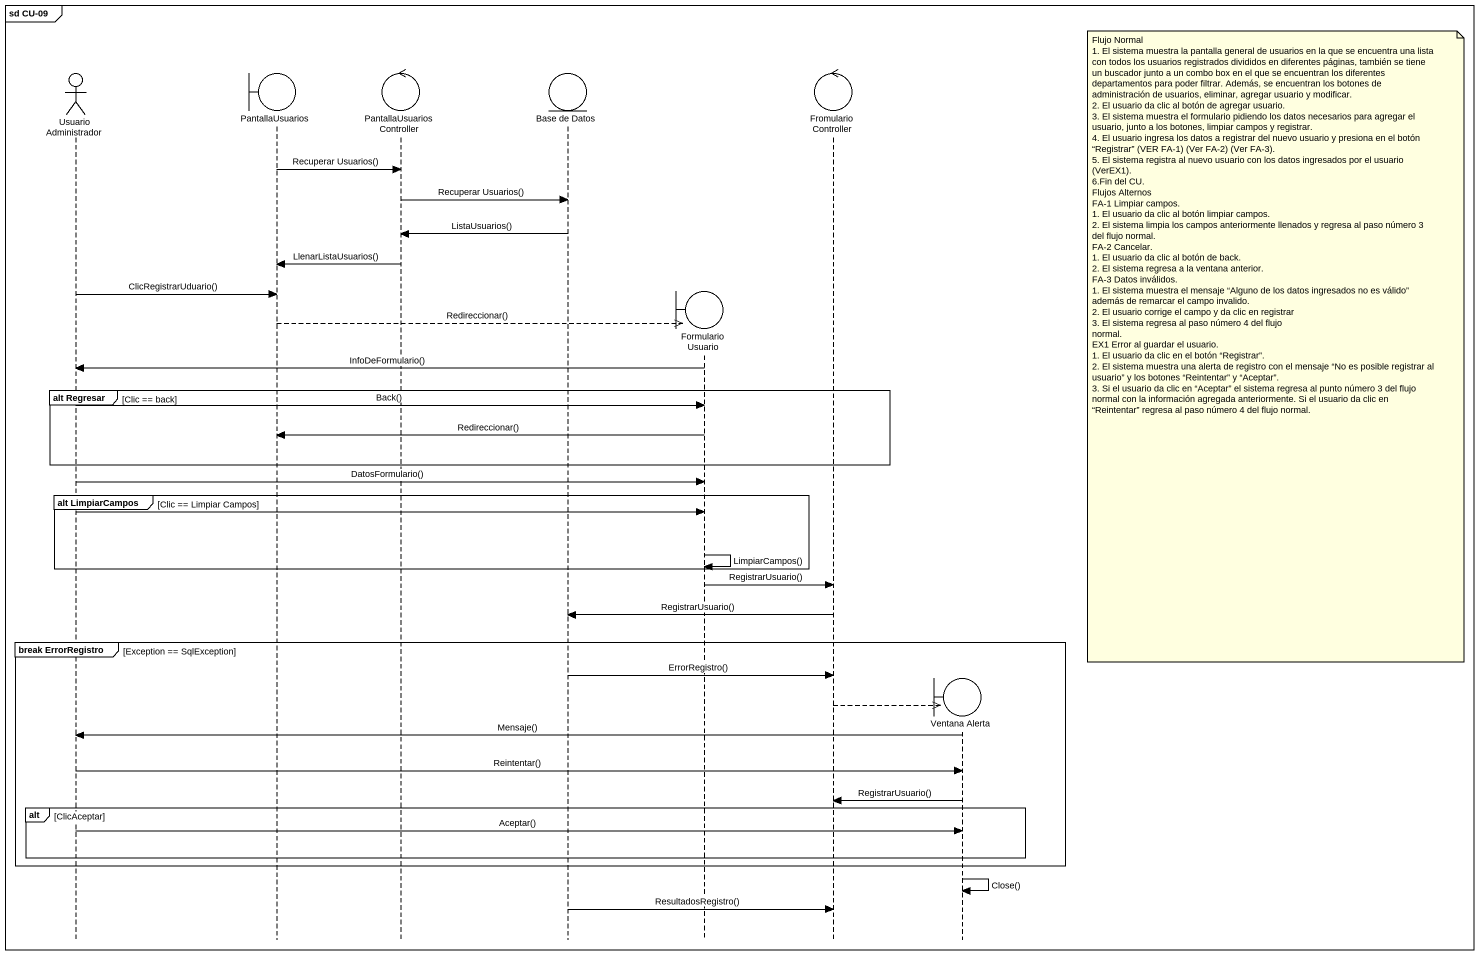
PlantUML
@startuml
mainframe sd CU-09
hide footbox
actor "Usuario Administrador" as Usuario_Administrador
boundary PantallaUsuarios
control PantallaUsuariosController
entity "Base de Datos" as Base_de_Datos
boundary "Formulario Usuario" as Formulario_Usuario
control "Fromulario Controller" as Fromulario_Controller
boundary "Ventana Alerta" as Ventana_Alerta

PantallaUsuarios -> PantallaUsuariosController : Recuperar Usuarios()
PantallaUsuariosController -> Base_de_Datos : Recuperar Usuarios()
Base_de_Datos -> PantallaUsuariosController : ListaUsuarios()
PantallaUsuariosController -> PantallaUsuarios : LlenarListaUsuarios()
Usuario_Administrador -> PantallaUsuarios : ClicRegistrarUduario()
PantallaUsuarios -->> Formulario_Usuario ** : Redireccionar()
note right of Ventana_Alerta
  Flujo Normal
  1. El sistema muestra la pantalla general de usuarios en la que se encuentra una lista con todos los usuarios registrados divididos en diferentes páginas, también se tiene un buscador junto a un combo box en el que se encuentran los diferentes departamentos para poder filtrar. Además, se encuentran los botones de administración de usuarios, eliminar, agregar usuario y modificar.
  2. El usuario da clic al botón de agregar usuario.
  3. El sistema muestra el formulario pidiendo los datos necesarios para agregar el usuario, junto a los botones, limpiar campos y registrar.
  4. El usuario ingresa los datos a registrar del nuevo usuario y presiona en el botón “Registrar” (VER FA-1) (Ver FA-2) (Ver FA-3).
  5. El sistema registra al nuevo usuario con los datos ingresados por el usuario (VerEX1).
  6.Fin del CU.
  Flujos Alternos
  FA-1 Limpiar campos.
  1. El usuario da clic al botón limpiar campos.
  2. El sistema limpia los campos anteriormente llenados y regresa al paso número 3 del flujo normal.
  FA-2 Cancelar.
  1. El usuario da clic al botón de back.
  2. El sistema regresa a la ventana anterior.
  FA-3 Datos inválidos.
  1. El sistema muestra el mensaje “Alguno de los datos ingresados no es válido” además de remarcar el campo invalido.
  2. El usuario corrige el campo y da clic en registrar
  3. El sistema regresa al paso número 4 del flujo
  normal.
  EX1 Error al guardar el usuario.
  1. El usuario da clic en el botón “Registrar”.
  2. El sistema muestra una alerta de registro con el mensaje “No es posible registrar al usuario” y los botones “Reintentar” y “Aceptar”.
  3. Si el usuario da clic en “Aceptar” el sistema regresa al punto número 3 del flujo normal con la información agregada anteriormente. Si el usuario da clic en “Reintentar” regresa al paso número 4 del flujo normal.
end note
Formulario_Usuario -> Usuario_Administrador : InfoDeFormulario()
group alt Regresar [Clic == back]
  Usuario_Administrador -> Formulario_Usuario : Back()
  Formulario_Usuario -> PantallaUsuarios : Redireccionar()
end
Usuario_Administrador -> Formulario_Usuario : DatosFormulario()
group alt LimpiarCampos [Clic == Limpiar Campos]
  Usuario_Administrador -> Formulario_Usuario
  Formulario_Usuario -> Formulario_Usuario : LimpiarCampos()
end
Formulario_Usuario -> Fromulario_Controller : RegistrarUsuario()
Fromulario_Controller -> Base_de_Datos : RegistrarUsuario()
group break ErrorRegistro [Exception == SqlException]
  Base_de_Datos -> Fromulario_Controller : ErrorRegistro()
  Fromulario_Controller -->> Ventana_Alerta **
  Ventana_Alerta -> Usuario_Administrador : Mensaje()
  Usuario_Administrador -> Ventana_Alerta : Reintentar()
  Ventana_Alerta -> Fromulario_Controller : RegistrarUsuario()
  alt ClicAceptar
    Usuario_Administrador -> Ventana_Alerta : Aceptar()
  end
end
Ventana_Alerta -> Ventana_Alerta : Close()
Base_de_Datos -> Fromulario_Controller : ResultadosRegistro()
@enduml
